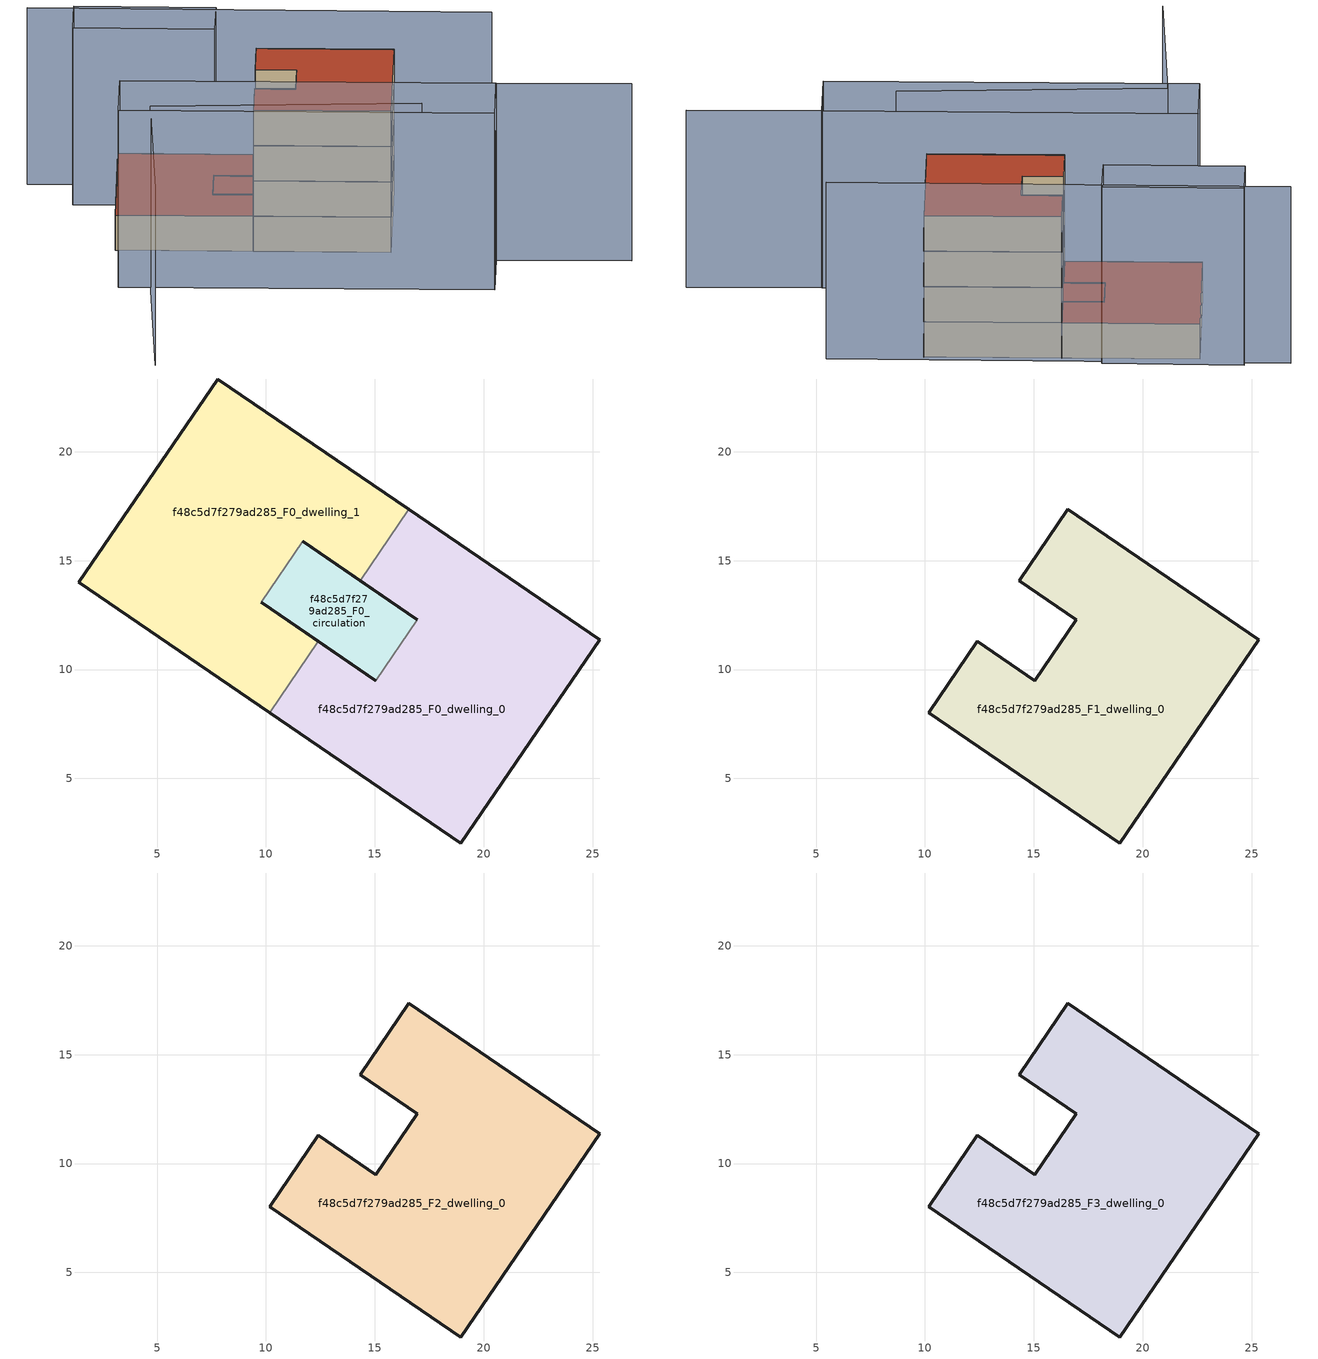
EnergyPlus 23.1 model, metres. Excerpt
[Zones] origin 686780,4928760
f48c5d7f279ad285_F0_dwelling_0
 floor ground (EU_floor_Construction): 18.96,2.03 25.33,11.36 16.55,17.35 14.32,14.09 16.95,12.29 15.04,9.49 12.41,11.29 10.18,8.02 z0
 wall outside (EU_wall_Construction): 12.41,11.29 15.04,9.49 / 16.95,12.29 14.32,14.09 / 16.55,17.35 25.33,11.36 18.96,2.03 10.18,8.02 z0:3
 wall to f48c5d7f279ad285_F0_dwelling_1 (EU_wall_Construction): 10.18,8.02 12.41,11.29 / 14.32,14.09 16.55,17.35 z0:3
 wall to f48c5d7f279ad285_F0_circulation (EU_wall_Construction): 15.04,9.49 16.95,12.29 z0:3
f48c5d7f279ad285_F0_dwelling_1
 floor ground (EU_floor_Construction): 12.41,11.29 9.78,13.08 11.69,15.88 14.32,14.09 16.55,17.35 7.78,23.34 1.41,14.01 10.18,8.02 z0
 wall outside (EU_wall_Construction): 14.32,14.09 11.69,15.88 / 9.78,13.08 12.41,11.29 / 10.18,8.02 1.41,14.01 7.78,23.34 16.55,17.35 z0:3
 wall to f48c5d7f279ad285_F0_circulation (EU_wall_Construction): 11.69,15.88 9.78,13.08 z0:3
 roof outside (EU_roof_Construction): 16.55,17.35 14.32,14.09 11.69,15.88 9.78,13.08 12.41,11.29 10.18,8.02 1.41,14.01 7.78,23.34 z3
f48c5d7f279ad285_F0_circulation
 floor ground (EU_floor_Construction): 15.04,9.49 16.95,12.29 11.69,15.88 9.78,13.08 z0
 wall outside (EU_wall_Construction): 15.04,9.49 9.78,13.08 / 11.69,15.88 16.95,12.29 z0:3
 roof outside (EU_roof_Construction): 16.95,12.29 15.04,9.49 9.78,13.08 11.69,15.88 z3
f48c5d7f279ad285_F1_dwelling_0
 floor to f48c5d7f279ad285_F0_dwelling_0 (EU_floor_Construction): 18.96,2.03 25.33,11.36 16.55,17.35 14.32,14.09 16.95,12.29 15.04,9.49 12.41,11.29 10.18,8.02 z3
 wall outside (EU_wall_Construction): 18.96,2.03 10.18,8.02 12.41,11.29 15.04,9.49 16.95,12.29 14.32,14.09 16.55,17.35 25.33,11.36 18.96,2.03 z3:6
f48c5d7f279ad285_F2_dwelling_0
 floor to f48c5d7f279ad285_F1_dwelling_0 (EU_floor_Construction): 18.96,2.03 25.33,11.36 16.55,17.35 14.32,14.09 16.95,12.29 15.04,9.49 12.41,11.29 10.18,8.02 z6
 wall outside (EU_wall_Construction): 18.96,2.03 10.18,8.02 12.41,11.29 15.04,9.49 16.95,12.29 14.32,14.09 16.55,17.35 25.33,11.36 18.96,2.03 z6:9
f48c5d7f279ad285_F3_dwelling_0
 floor to f48c5d7f279ad285_F2_dwelling_0 (EU_floor_Construction): 18.96,2.03 25.33,11.36 16.55,17.35 14.32,14.09 16.95,12.29 15.04,9.49 12.41,11.29 10.18,8.02 z9
 wall outside (EU_wall_Construction): 18.96,2.03 10.18,8.02 12.41,11.29 15.04,9.49 16.95,12.29 14.32,14.09 16.55,17.35 25.33,11.36 18.96,2.03 z9:12
 roof outside (EU_roof_Construction): 25.33,11.36 18.96,2.03 10.18,8.02 12.41,11.29 15.04,9.49 16.95,12.29 14.32,14.09 16.55,17.35 z12
shading: 22.76,-6.72 24.91,-3.49 / 24.91,-3.49 33.62,-9.28 / -7.4,-5.07 0.46,7.63 / 0.46,7.63 18.2,-3.35 / 31.75,7.47 2.35,27.76 / 1.01,12.79 24.95,-3.51 / 24.95,-3.51 21.9,-7.99 / 21.9,-7.99 -2.04,8.31 / -2.04,8.31 1.01,12.79 / 5.49,26.05 14.49,19.82 / 14.49,19.82 12.23,16.55 / 12.23,16.55 3.23,22.78 / 3.23,22.78 5.49,26.05 z0:15
[Building]
EU S2 Campaign: North Axis=0; Terrain=City; Solar Distribution=FullExterior
[Site:Location]
Bologna: Latitude=44.5; Longitude=11.25; Time Zone=1; Elevation=37
[SizingPeriod:WeatherFileDays]
AnnualSizingPeriod: Begin Month=1; Begin Day of Month=1; End Month=12; End Day of Month=31; Day of Week for Start Day=Monday; Use Weather File Daylight Saving Period=No; Use Weather File Rain and Snow Indicators=No
[MATERIAL]
EU_InternalMass_Material: Roughness=MediumRough; Thickness=0.1; Conductivity=1; Density=1800; Specific Heat=900; Thermal Absorptance=0.9; Solar Absorptance=0.7; Visible Absorptance=0.7
[MATERIAL:NOMASS] Roughness=MediumRough; Thermal Absorptance=0.9; Solar Absorptance=0.7; Visible Absorptance=0.7
Name | Thermal Resistance
EU_wall_NoMass | 0.937881
EU_roof_NoMass | 0.548572
EU_floor_NoMass | 0.71348
[CONSTRUCTION]
EU_wall_Construction: EU_wall_NoMass
EU_roof_Construction: EU_roof_NoMass
EU_floor_Construction: EU_floor_NoMass
EU_InternalMass_Construction: EU_InternalMass_Material
[ZONE] Type=1; Multiplier=1; Ceiling Height=autocalculate; Floor Area=autocalculate; Part of Total Floor Area=Yes
Name | Volume
f48c5d7f279ad285_F0_dwelling_0 | 327.779
f48c5d7f279ad285_F1_dwelling_0; f48c5d7f279ad285_F2_dwelling_0; f48c5d7f279ad285_F3_dwelling_0 | 327.78
f48c5d7f279ad285_F0_dwelling_1 | 327.769
f48c5d7f279ad285_F0_circulation | 64.8398
[INTERNALMASS] Construction=EU_InternalMass_Construction
Name | Zone or ZoneList | Surface Area
f48c5d7f279ad285_F0_dwelling_0_EU_InternalMass | f48c5d7f279ad285_F0_dwelling_0 | 109.259
f48c5d7f279ad285_F0_dwelling_1_EU_InternalMass | f48c5d7f279ad285_F0_dwelling_1 | 109.259
f48c5d7f279ad285_F1_dwelling_0_EU_InternalMass | f48c5d7f279ad285_F1_dwelling_0 | 240.15
f48c5d7f279ad285_F2_dwelling_0_EU_InternalMass | f48c5d7f279ad285_F2_dwelling_0 | 240.15
f48c5d7f279ad285_F3_dwelling_0_EU_InternalMass | f48c5d7f279ad285_F3_dwelling_0 | 240.15
[OTHEREQUIPMENT] Fuel Type=Electricity; Design Level Calculation Method=Watts/Area; Power per Zone Floor Area=1; Fraction Latent=0; Fraction Radiant=0; Fraction Lost=0; Carbon Dioxide Generation Rate=0; EndUse Subcategory=EU_Step8_InternalGains
Name | Zone or ZoneList or Space or SpaceList | Schedule
EU_Step8_InternalGain_f48c5d7f279ad285_F0_dwelling_0_f000 | f48c5d7f279ad285_F0_dwelling_0 | EU_Step8_GainSchedule_f48c5d7f279ad285_F0_dwelling_0_f000
EU_Step8_InternalGain_f48c5d7f279ad285_F0_dwelling_1_f000 | f48c5d7f279ad285_F0_dwelling_1 | EU_Step8_GainSchedule_f48c5d7f279ad285_F0_dwelling_1_f000
EU_Step8_InternalGain_f48c5d7f279ad285_F1_dwelling_0_f000 | f48c5d7f279ad285_F1_dwelling_0 | EU_Step8_GainSchedule_f48c5d7f279ad285_F1_dwelling_0_f000
EU_Step8_InternalGain_f48c5d7f279ad285_F2_dwelling_0_f000 | f48c5d7f279ad285_F2_dwelling_0 | EU_Step8_GainSchedule_f48c5d7f279ad285_F2_dwelling_0_f000
EU_Step8_InternalGain_f48c5d7f279ad285_F3_dwelling_0_f000 | f48c5d7f279ad285_F3_dwelling_0 | EU_Step8_GainSchedule_f48c5d7f279ad285_F3_dwelling_0_f000
[ZONEINFILTRATION:DESIGNFLOWRATE]
EU_Circulation_Infiltration_f48c5d7f279ad285_F0_circulation: Zone or ZoneList or Space or SpaceList=f48c5d7f279ad285_F0_circulation; Schedule=EU_AlwaysOn; Design Flow Rate Calculation Method=Flow/Area; Flow Rate per Floor Area=0.0005; Constant Term Coefficient=1; Temperature Term Coefficient=0; Velocity Term Coefficient=0; Velocity Squared Term Coefficient=0
[ZONEVENTILATION:DESIGNFLOWRATE] Schedule=EU_AlwaysOn; Design Flow Rate Calculation Method=AirChanges/Hour; Air Changes per Hour=0.687892; Ventilation Type=Natural; Fan Pressure Rise=0; Fan Total Efficiency=1; Constant Term Coefficient=1; Temperature Term Coefficient=0; Velocity Term Coefficient=0; Velocity Squared Term Coefficient=0; Minimum Indoor Temperature=-100; Maximum Indoor Temperature=100; Delta Temperature=-100; Minimum Outdoor Temperature=-100; Maximum Outdoor Temperature=100; Maximum Wind Speed=40
Name | Zone or ZoneList or Space or SpaceList
EU_ConstantAir_f48c5d7f279ad285_F0_dwelling_0 | f48c5d7f279ad285_F0_dwelling_0
EU_ConstantAir_f48c5d7f279ad285_F0_dwelling_1 | f48c5d7f279ad285_F0_dwelling_1
EU_ConstantAir_f48c5d7f279ad285_F1_dwelling_0 | f48c5d7f279ad285_F1_dwelling_0
EU_ConstantAir_f48c5d7f279ad285_F2_dwelling_0 | f48c5d7f279ad285_F2_dwelling_0
EU_ConstantAir_f48c5d7f279ad285_F3_dwelling_0 | f48c5d7f279ad285_F3_dwelling_0
[HVACTEMPLATE:THERMOSTAT] Constant Heating Setpoint=20; Constant Cooling Setpoint=50
EU_HeatOnly_f48c5d7f279ad285_F0_dwelling_0; EU_HeatOnly_f48c5d7f279ad285_F0_dwelling_1; EU_HeatOnly_f48c5d7f279ad285_F1_dwelling_0; EU_HeatOnly_f48c5d7f279ad285_F2_dwelling_0; EU_HeatOnly_f48c5d7f279ad285_F3_dwelling_0
[HVACTEMPLATE:ZONE:IDEALLOADSAIRSYSTEM] System Availability Schedule=EU_AlwaysOn; Maximum Heating Supply Air Temperature=50; Minimum Cooling Supply Air Temperature=13; Maximum Heating Supply Air Humidity Ratio=0.0156; Minimum Cooling Supply Air Humidity Ratio=0.0077; Heating Limit=NoLimit; Cooling Limit=NoLimit; Heating Availability Schedule=EU_AlwaysOn; Cooling Availability Schedule=EU_CoolingOff; Dehumidification Control Type=ConstantSensibleHeatRatio; Cooling Sensible Heat Ratio=0.7; Dehumidification Setpoint=60; Humidification Control Type=None; Humidification Setpoint=30; Outdoor Air Method=None; Outdoor Air Flow Rate per Person=0.00944; Outdoor Air Flow Rate per Zone Floor Area=0; Outdoor Air Flow Rate per Zone=0; Demand Controlled Ventilation Type=None; Outdoor Air Economizer Type=NoEconomizer; Heat Recovery Type=None; Sensible Heat Recovery Effectiveness=0.7; Latent Heat Recovery Effectiveness=0.65
Name | Template Thermostat
f48c5d7f279ad285_F0_dwelling_0 | EU_HeatOnly_f48c5d7f279ad285_F0_dwelling_0
f48c5d7f279ad285_F0_dwelling_1 | EU_HeatOnly_f48c5d7f279ad285_F0_dwelling_1
f48c5d7f279ad285_F1_dwelling_0 | EU_HeatOnly_f48c5d7f279ad285_F1_dwelling_0
f48c5d7f279ad285_F2_dwelling_0 | EU_HeatOnly_f48c5d7f279ad285_F2_dwelling_0
f48c5d7f279ad285_F3_dwelling_0 | EU_HeatOnly_f48c5d7f279ad285_F3_dwelling_0
[SIZING:ZONE] Zone Cooling Design Supply Air Temperature Input Method=SupplyAirTemperature; Zone Cooling Design Supply Air Temperature=13; Zone Heating Design Supply Air Temperature Input Method=SupplyAirTemperature; Zone Heating Design Supply Air Temperature=50; Zone Cooling Design Supply Air Humidity Ratio=0.008; Zone Heating Design Supply Air Humidity Ratio=0.008; Cooling Design Air Flow Method=DesignDay; Cooling Design Air Flow Rate=0; Cooling Minimum Air Flow per Zone Floor Area=0.000762; Cooling Minimum Air Flow=0; Cooling Minimum Air Flow Fraction=0.2; Heating Design Air Flow Method=DesignDay; Heating Design Air Flow Rate=0; Heating Maximum Air Flow per Zone Floor Area=0.002032; Heating Maximum Air Flow=0.141576; Heating Maximum Air Flow Fraction=0.3; Account for Dedicated Outdoor Air System=No; Dedicated Outdoor Air System Control Strategy=NeutralSupplyAir; Dedicated Outdoor Air Low Setpoint Temperature for Design=autosize; Dedicated Outdoor Air High Setpoint Temperature for Design=autosize; Zone Load Sizing Method=Sensible Load Only No Latent Load; Zone Latent Cooling Design Supply Air Humidity Ratio Input Method=HumidityRatioDifference; Zone Cooling Design Supply Air Humidity Ratio Difference=0.005; Zone Latent Heating Design Supply Air Humidity Ratio Input Method=HumidityRatioDifference; Zone Humidification Design Supply Air Humidity Ratio Difference=0.005
f48c5d7f279ad285_F0_dwelling_0; f48c5d7f279ad285_F0_dwelling_1; f48c5d7f279ad285_F1_dwelling_0; f48c5d7f279ad285_F2_dwelling_0; f48c5d7f279ad285_F3_dwelling_0
[SCHEDULE:CONSTANT]
Name | Hourly Value
EU_AlwaysOn | 1
EU_CoolingOff | 0
[SCHEDULE:FILE] Column Number=1; Rows to Skip at Top=0; Number of Hours of Data=8760; Column Separator=Comma; Interpolate to Timestep=No; Minutes per Item=60; Adjust Schedule for Daylight Savings=Yes
Name | File
EU_Step8_GainSchedule_f48c5d7f279ad285_F0_dwelling_0_f000 | ../../schedules/f48c5d7f279ad285/f48c5d7f279ad285_F0_dwelling_0_f000_gain.csv
EU_Step8_GainSchedule_f48c5d7f279ad285_F0_dwelling_1_f000 | ../../schedules/f48c5d7f279ad285/f48c5d7f279ad285_F0_dwelling_1_f000_gain.csv
EU_Step8_GainSchedule_f48c5d7f279ad285_F1_dwelling_0_f000 | ../../schedules/f48c5d7f279ad285/f48c5d7f279ad285_F1_dwelling_0_f000_gain.csv
EU_Step8_GainSchedule_f48c5d7f279ad285_F2_dwelling_0_f000 | ../../schedules/f48c5d7f279ad285/f48c5d7f279ad285_F2_dwelling_0_f000_gain.csv
EU_Step8_GainSchedule_f48c5d7f279ad285_F3_dwelling_0_f000 | ../../schedules/f48c5d7f279ad285/f48c5d7f279ad285_F3_dwelling_0_f000_gain.csv
